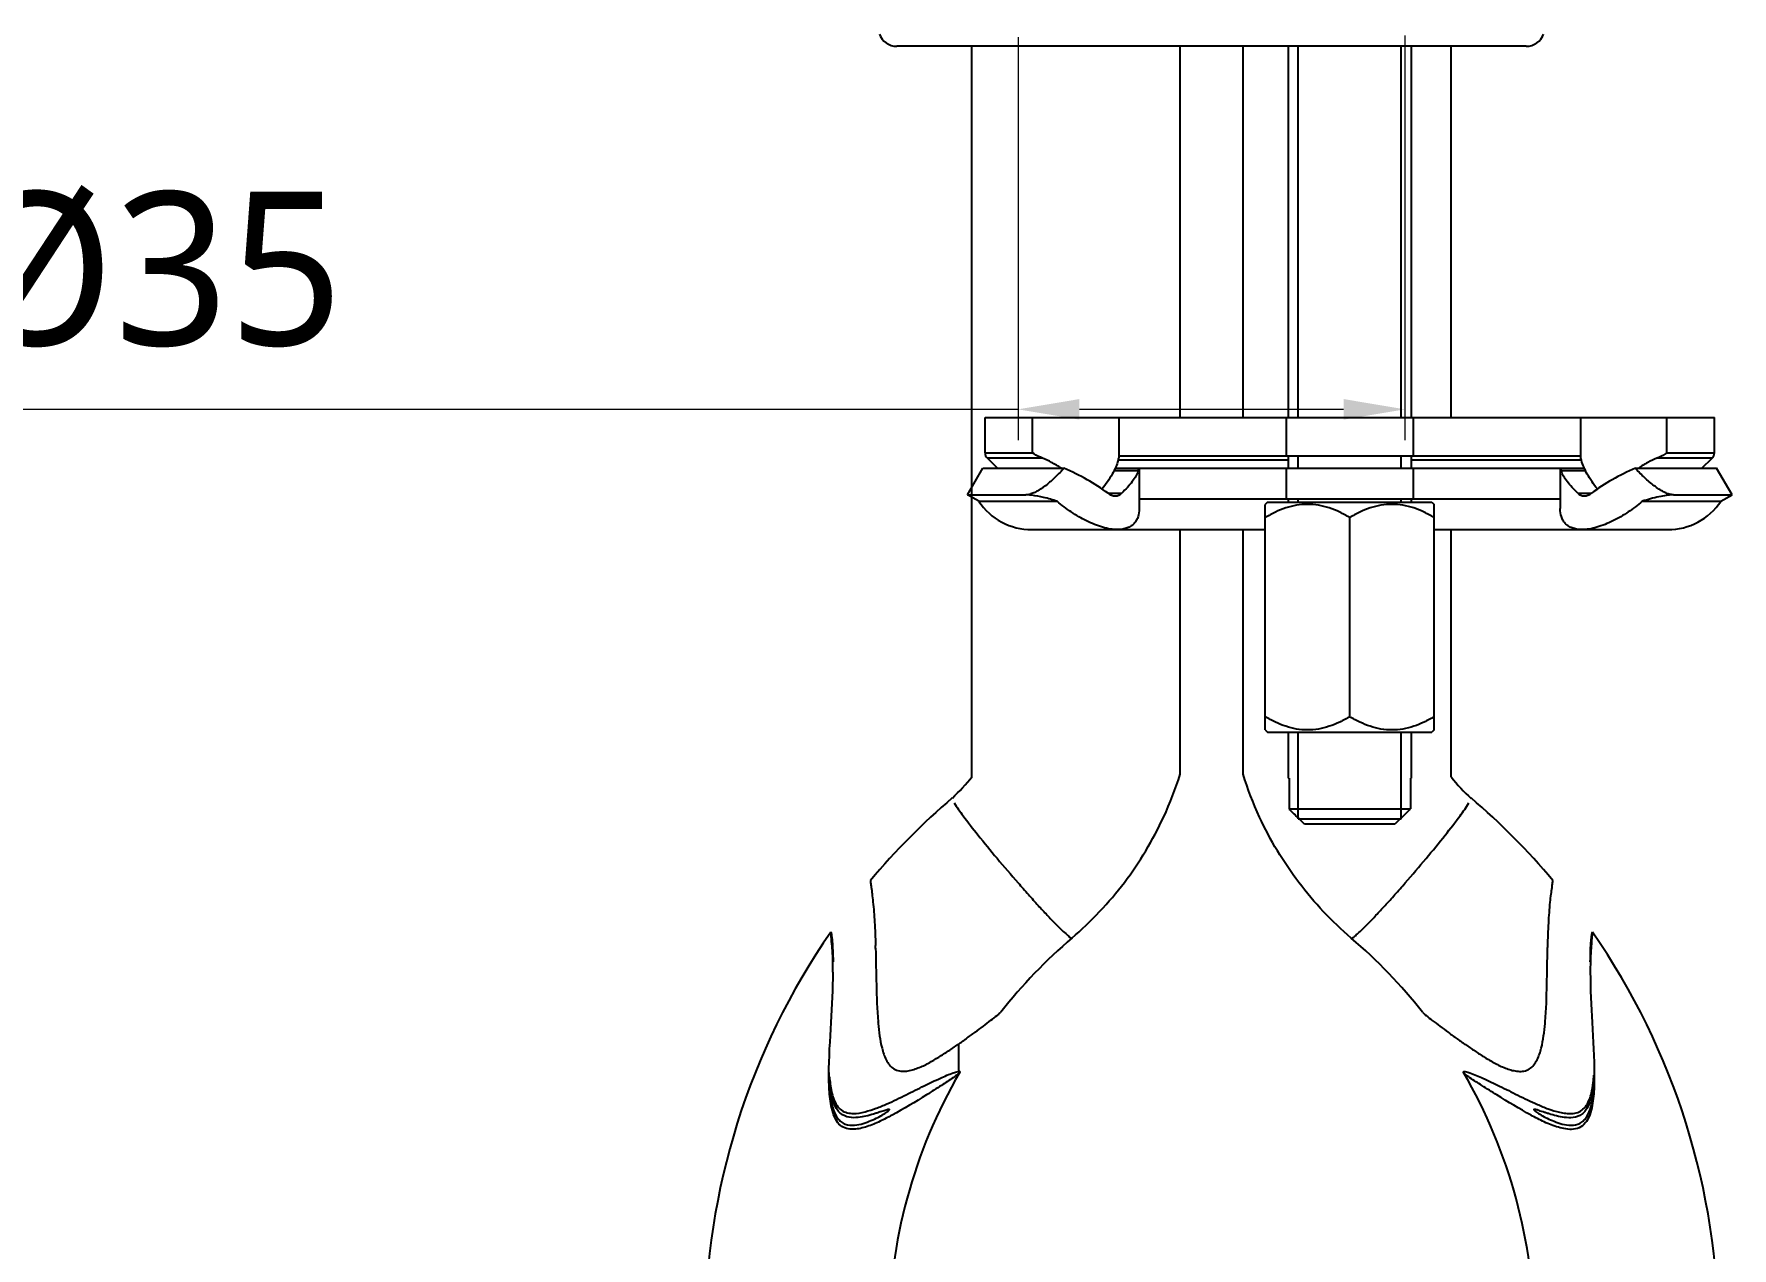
# Model space of a CAD drawing. Extents: x 857 to 1647, y 4681 to 5260.
# Drawn here: x 1008.6 to 1119.2, y 4842.1 to 4921.3 of the extents above; entities that cross this region are included whole.
import ezdxf

# ---------------------------------------------------------------- set-up
doc = ezdxf.new("R2010")
doc.units = 0
doc.header["$LTSCALE"] = 30
doc.header["$MEASUREMENT"] = 0
doc.header["$PDMODE"] = 3
doc.header["$PDSIZE"] = -10
doc.layers.get('0').update_dxf_attribs({"linetype": 'CONTINUOUS'})
doc.layers.get('DEFPOINTS').update_dxf_attribs({"linetype": 'CONTINUOUS'})
for name, color, linetype in [('1', 7, 'CONTINUOUS'), ('7J45X38X25_DXF_CONTINUOUS_LINE', 7, 'CONTINUOUS'), ('80N11071K_DXF_CONTINUOUS_LINE', 7, 'CONTINUOUS'), ('81N11071K_DXF_CONTINUOUS_LINE', 7, 'CONTINUOUS'), ('8BM8X070B2_DXF_CONTINUOUS_LINE', 7, 'CONTINUOUS'), ('8NM8X15_DXF_CONTINUOUS_LINE', 7, 'CONTINUOUS'), ('DEF_LAYER_ASSEM_MEMBER', 7, 'CONTINUOUS')]:
    doc.layers.add(name, color=color, linetype=linetype)
doc.styles.add('Daelim Dimension', font='NanumGothic.ttf')
doc.dimstyles.new('DEFAULT', dxfattribs={"dimscale": 2, "dimtxt": 2, "dimasz": 2, "dimexe": 0, "dimexo": 2, "dimgap": 1, "dimtad": 1, "dimdec": 1, "dimzin": 9, "dimdsep": 46, "dimtxsty": 'Daelim Dimension', "dimcen": 0.5, "dimclrd": 252, "dimclre": 252, "dimclrt": 3, "dimadec": 1, "dimazin": 0, "dimtfac": 1, "dimtdec": 1, "dimtix": 1, "dimtmove": 0, "dimatfit": 3, "dimfxl": 0, "dimtolj": 1, "dimtzin": 1, "dimlwd": 9, "dimlwe": 9, "dimarcsym": 0})

# ---------------------------------------------------------------- blocks, each defined once
blk = doc.blocks.new('*D53')
at = {"color": 5, "lineweight": 9, "ltscale": 0.5}
for p, q in [((1072.68, 4921.04), (1072.68, 4894.79)), ((1097.88, 4921.14), (1097.88, 4894.79)), ((1072.68, 4896.79), (941.52, 4896.79)), ((1093.88, 4896.79), (1076.68, 4896.79))]:
    blk.add_line(p, q, dxfattribs=at)
at = {"color": 5, "ltscale": 0.5}
for points in [[(1076.68, 4897.46), (1076.68, 4896.12), (1072.68, 4896.79)], [(1093.88, 4897.46), (1093.88, 4896.12), (1097.88, 4896.79)]]:
    blk.add_solid(points, dxfattribs=at)
at = {"layer": 'DEFPOINTS', "color": 0, "ltscale": 0.5}
for p in [(1072.68, 4925.04), (1097.88, 4925.14), (1097.88, 4896.79)]:
    blk.add_point(p, dxfattribs=at)
at = {"color": 7, "ltscale": 0.5, "insert": (987.71, 4905.43), "char_height": 10, "attachment_point": 5, "style": 'Daelim Dimension'}
blk.add_mtext('\\A1;설치 구멍 %%C35', dxfattribs=at)

msp = doc.modelspace()

# ---------------------------------------------------------------- linework, layer by layer
at = {"ltscale": 0.5}
for p, q in [((1069.68, 4872.86), (1069.68, 4920.45)), ((1083.24, 4896.25), (1083.24, 4920.45)), ((1087.34, 4896.25), (1087.34, 4920.45)), ((1100.89, 4896.25), (1100.89, 4920.45)), ((1083.24, 4873.01), (1083.24, 4888.95)), ((1087.34, 4873.01), (1087.34, 4888.95)), ((1100.89, 4872.84), (1100.89, 4888.95))]:
    msp.add_line(p, q, dxfattribs=at)
at = {"layer": '1', "color": 7, "linetype": 'Continuous'}
msp.add_line((1068.82, 4853.65), (1068.82, 4855.44), dxfattribs=at)
at = {"layer": '7J45X38X25_DXF_CONTINUOUS_LINE', "color": 7, "linetype": 'Continuous'}
msp.add_line((1105.78, 4920.45), (1064.78, 4920.45), dxfattribs=at)
for centre, start, end in [((1064.78, 4921.65), 199.6472, 270), ((1105.78, 4921.65), 270, 340.3528)]:
    msp.add_arc(centre, 1.2, start, end, dxfattribs=at)
at = {"layer": '80N11071K_DXF_CONTINUOUS_LINE', "color": 7, "linetype": 'Continuous'}
for p, q in [((1069.38, 4891.22), (1070.38, 4892.95)), ((1070.38, 4892.95), (1075.67, 4892.95)), ((1079, 4892.95), (1080.57, 4892.95)), ((1080.57, 4892.95), (1107.99, 4892.95)), ((1080.57, 4892.95), (1080.57, 4892.95)), ((1080.57, 4892.95), (1080.57, 4890.32)), ((1107.99, 4892.95), (1109.56, 4892.95)), ((1107.99, 4892.95), (1107.99, 4890.32)), ((1107.99, 4892.95), (1107.99, 4892.95)), ((1112.89, 4892.95), (1118.18, 4892.95)), ((1119.18, 4891.22), (1118.18, 4892.95)), ((1069.38, 4891.22), (1073.18, 4891.22)), ((1070.12, 4890.8), (1069.38, 4891.22)), ((1070.12, 4890.8), (1075.23, 4890.8)), ((1080.57, 4890.95), (1107.99, 4890.95)), ((1113.33, 4890.8), (1118.45, 4890.8)), ((1115.38, 4891.22), (1119.18, 4891.22)), ((1118.45, 4890.8), (1119.18, 4891.22)), ((1073.59, 4888.95), (1088.78, 4888.95)), ((1099.78, 4888.95), (1114.97, 4888.95))]:
    msp.add_line(p, q, dxfattribs=at)
at = {"layer": '80N11071K_DXF_CONTINUOUS_LINE', "color": 9, "linetype": 'Continuous'}
for p, q in [((1080.51, 4892.78), (1078.92, 4892.78)), ((1090.15, 4892.95), (1090.15, 4890.95)), ((1098.41, 4892.95), (1098.41, 4890.95)), ((1109.65, 4892.78), (1108.06, 4892.78)), ((1078.54, 4891.32), (1079.43, 4891.32)), ((1109.14, 4891.32), (1110.02, 4891.32))]:
    msp.add_line(p, q, dxfattribs=at)
at = {"layer": '80N11071K_DXF_CONTINUOUS_LINE', "color": 7, "linetype": 'Continuous'}
for centre, radius, start, end in [((1073.57, 4893.1), 4.15, 213.7561, 270), ((1073.07, 4892.68), 1.48, 284.6393, 287.6481), ((1073.07, 4887), 4.22, 83.1455, 85.068), ((1115, 4893.1), 4.15, 270, 326.2439), ((1115.38, 4888.71), 2.51, 90.0164, 92.0139)]:
    msp.add_arc(centre, radius, start, end, dxfattribs=at)
for points, knots in [([(1075.67, 4892.95), (1075.5, 4892.76), (1075.16, 4892.41), (1074.62, 4891.92), (1074.15, 4891.58), (1073.78, 4891.38), (1073.6, 4891.31), (1073.52, 4891.28)], [0, 0, 0, 0, 0.276274, 0.542568, 0.78894, 0.900015, 1, 1, 1, 1]), ([(1078.54, 4891.32), (1078.11, 4891.64), (1077.18, 4892.24), (1076.19, 4892.73), (1075.67, 4892.95)], [0, 0, 0, 0, 0.490282, 1, 1, 1, 1]), ([(1080.51, 4892.78), (1080.47, 4892.67), (1080.35, 4892.42), (1080.11, 4892.06), (1079.8, 4891.69), (1079.56, 4891.45), (1079.43, 4891.32)], [0, 0, 0, 0, 0.202866, 0.439164, 0.705985, 1, 1, 1, 1]), ([(1080.51, 4892.78), (1080.52, 4892.81), (1080.53, 4892.85), (1080.55, 4892.9), (1080.57, 4892.93), (1080.57, 4892.95), (1080.57, 4892.95)], [0, 0, 0, 0, 0.439265, 0.743649, 0.925617, 1, 1, 1, 1]), ([(1107.99, 4892.95), (1107.99, 4892.95), (1108, 4892.93), (1108.01, 4892.9), (1108.03, 4892.85), (1108.05, 4892.81), (1108.06, 4892.78)], [0, 0, 0, 0, 0.074375, 0.256285, 0.560853, 1, 1, 1, 1]), ([(1109.14, 4891.32), (1109.01, 4891.45), (1108.77, 4891.69), (1108.45, 4892.06), (1108.21, 4892.42), (1108.1, 4892.67), (1108.06, 4892.78)], [0, 0, 0, 0, 0.294013, 0.560832, 0.797133, 1, 1, 1, 1]), ([(1112.89, 4892.95), (1112.37, 4892.73), (1111.38, 4892.24), (1110.45, 4891.64), (1110.02, 4891.32)], [0, 0, 0, 0, 0.509716, 1, 1, 1, 1]), ([(1115.28, 4891.23), (1115.19, 4891.24), (1115, 4891.28), (1114.71, 4891.41), (1114.41, 4891.59), (1113.99, 4891.89), (1113.47, 4892.34), (1113.08, 4892.74), (1112.89, 4892.95)], [0, 0, 0, 0, 0.090928, 0.196553, 0.314541, 0.441866, 0.714435, 1, 1, 1, 1]), ([(1073.44, 4891.26), (1073.42, 4891.25), (1073.33, 4891.23), (1073.25, 4891.22), (1073.18, 4891.22)], [0, 0, 0, 0, 0.267438, 1, 1, 1, 1]), ([(1073.44, 4891.21), (1073.41, 4891.21), (1073.33, 4891.22), (1073.25, 4891.22), (1073.18, 4891.22)], [0, 0, 0, 0, 0.264873, 1, 1, 1, 1]), ([(1075.23, 4890.8), (1074.94, 4890.89), (1074.39, 4891.05), (1073.84, 4891.16), (1073.58, 4891.19)], [0, 0, 0, 0, 0.542902, 1, 1, 1, 1]), ([(1079.16, 4888.95), (1079, 4888.95), (1078.67, 4888.98), (1077.99, 4889.15), (1077.12, 4889.5), (1076.13, 4890.08), (1075.52, 4890.55), (1075.23, 4890.8)], [0, 0, 0, 0, 0.106645, 0.223804, 0.477738, 0.740875, 1, 1, 1, 1]), ([(1078.54, 4891.32), (1078.61, 4891.27), (1078.76, 4891.19), (1078.93, 4891.15), (1079.01, 4891.15)], [0, 0, 0, 0, 0.518343, 1, 1, 1, 1]), ([(1079.01, 4891.15), (1079.09, 4891.15), (1079.24, 4891.18), (1079.37, 4891.27), (1079.43, 4891.32)], [0, 0, 0, 0, 0.498081, 1, 1, 1, 1]), ([(1109.14, 4891.32), (1109.19, 4891.27), (1109.32, 4891.18), (1109.48, 4891.15), (1109.55, 4891.15)], [0, 0, 0, 0, 0.50192, 1, 1, 1, 1]), ([(1113.33, 4890.8), (1113.04, 4890.55), (1112.43, 4890.08), (1111.44, 4889.5), (1110.58, 4889.15), (1109.89, 4888.98), (1109.56, 4888.95), (1109.41, 4888.95)], [0, 0, 0, 0, 0.259128, 0.522266, 0.776201, 0.893359, 1, 1, 1, 1]), ([(1109.55, 4891.15), (1109.63, 4891.15), (1109.8, 4891.19), (1109.95, 4891.27), (1110.02, 4891.32)], [0, 0, 0, 0, 0.481654, 1, 1, 1, 1]), ([(1115.29, 4891.22), (1115.16, 4891.21), (1114.87, 4891.18), (1114.21, 4891.06), (1113.69, 4890.91), (1113.33, 4890.8)], [0, 0, 0, 0, 0.200376, 0.438508, 1, 1, 1, 1]), ([(1115.38, 4891.22), (1115.37, 4891.22), (1115.34, 4891.22), (1115.31, 4891.22), (1115.28, 4891.23)], [0, 0, 0, 0, 0.243281, 1, 1, 1, 1]), ([(1080.57, 4890.32), (1080.57, 4890.14), (1080.54, 4889.88), (1080.4, 4889.56), (1080.25, 4889.35), (1080.05, 4889.18), (1079.79, 4889.05), (1079.49, 4888.97), (1079.27, 4888.95), (1079.16, 4888.95)], [0, 0, 0, 0, 0.235752, 0.3499, 0.463791, 0.581205, 0.706957, 0.8456, 1, 1, 1, 1]), ([(1109.41, 4888.95), (1109.29, 4888.95), (1109.07, 4888.97), (1108.77, 4889.05), (1108.52, 4889.18), (1108.31, 4889.35), (1108.16, 4889.56), (1108.03, 4889.88), (1107.99, 4890.14), (1107.99, 4890.32)], [0, 0, 0, 0, 0.154397, 0.293041, 0.418793, 0.536209, 0.6501, 0.764248, 1, 1, 1, 1])]:
    msp.add_open_spline(points, degree=3, knots=knots, dxfattribs=at)
at = {"layer": '81N11071K_DXF_CONTINUOUS_LINE', "color": 7, "linetype": 'Continuous'}
for p, q in [((1070.53, 4896.25), (1118.03, 4896.25)), ((1070.53, 4893.96), (1070.53, 4896.25)), ((1079.24, 4896.25), (1079.24, 4893.68)), ((1109.32, 4896.25), (1109.32, 4893.68)), ((1118.03, 4893.96), (1118.03, 4896.25)), ((1071.35, 4892.95), (1070.68, 4893.6)), ((1079.24, 4893.75), (1109.32, 4893.75)), ((1117.22, 4892.95), (1117.88, 4893.6))]:
    msp.add_line(p, q, dxfattribs=at)
at = {"layer": '81N11071K_DXF_CONTINUOUS_LINE', "color": 9, "linetype": 'Continuous'}
for p, q in [((1073.63, 4893.96), (1073.63, 4896.25)), ((1090.15, 4896.25), (1090.15, 4893.75)), ((1098.42, 4896.25), (1098.42, 4893.75)), ((1114.93, 4893.96), (1114.93, 4896.25)), ((1070.53, 4893.96), (1073.63, 4893.96)), ((1114.93, 4893.96), (1118.03, 4893.96)), ((1074.27, 4893.6), (1070.68, 4893.6)), ((1090.28, 4893.47), (1079.19, 4893.47)), ((1109.37, 4893.47), (1098.28, 4893.47)), ((1117.88, 4893.6), (1114.29, 4893.6))]:
    msp.add_line(p, q, dxfattribs=at)
at = {"layer": '81N11071K_DXF_CONTINUOUS_LINE', "color": 7, "linetype": 'Continuous'}
for centre, start, end in [((1071.03, 4893.96), 180, 225.517), ((1117.53, 4893.96), 314.483, 0)]:
    msp.add_arc(centre, 0.5, start, end, dxfattribs=at)
for points, knots in [([(1074.27, 4893.6), (1074.21, 4893.63), (1073.98, 4893.73), (1073.77, 4893.85), (1073.63, 4893.96)], [0, 0, 0, 0, 0.276324, 1, 1, 1, 1]), ([(1114.93, 4893.96), (1114.89, 4893.93), (1114.69, 4893.79), (1114.47, 4893.67), (1114.29, 4893.6)], [0, 0, 0, 0, 0.223413, 1, 1, 1, 1]), ([(1075.48, 4892.96), (1075.28, 4893.09), (1074.89, 4893.33), (1074.48, 4893.53), (1074.27, 4893.6)], [0, 0, 0, 0, 0.527473, 1, 1, 1, 1]), ([(1079.19, 4893.47), (1079.16, 4893.32), (1079.05, 4893.01), (1078.72, 4892.37), (1078.4, 4891.91), (1078.15, 4891.6)], [0, 0, 0, 0, 0.211318, 0.452261, 1, 1, 1, 1]), ([(1079.24, 4893.68), (1079.24, 4893.66), (1079.22, 4893.58), (1079.2, 4893.51), (1079.19, 4893.47)], [0, 0, 0, 0, 0.375449, 1, 1, 1, 1]), ([(1109.37, 4893.47), (1109.36, 4893.51), (1109.34, 4893.58), (1109.32, 4893.66), (1109.32, 4893.68)], [0, 0, 0, 0, 0.624531, 1, 1, 1, 1]), ([(1110.41, 4891.6), (1110.17, 4891.91), (1109.84, 4892.37), (1109.52, 4893.01), (1109.41, 4893.32), (1109.37, 4893.47)], [0, 0, 0, 0, 0.547739, 0.788682, 1, 1, 1, 1]), ([(1114.29, 4893.6), (1114.09, 4893.53), (1113.67, 4893.33), (1113.28, 4893.09), (1113.08, 4892.96)], [0, 0, 0, 0, 0.472541, 1, 1, 1, 1])]:
    msp.add_open_spline(points, degree=3, knots=knots, dxfattribs=at)
at = {"layer": '8BM8X070B2_DXF_CONTINUOUS_LINE', "color": 7, "linetype": 'Continuous'}
for p, q in [((1090.28, 4920.45), (1090.28, 4896.25)), ((1098.28, 4920.45), (1098.28, 4896.25)), ((1090.28, 4893.75), (1090.28, 4892.95)), ((1098.28, 4893.75), (1098.28, 4892.95)), ((1090.28, 4890.95), (1090.28, 4890.75)), ((1098.28, 4890.95), (1098.28, 4890.75)), ((1090.28, 4875.75), (1090.28, 4872.75)), ((1098.28, 4875.75), (1098.28, 4872.75)), ((1090.33, 4872.75), (1090.28, 4872.75)), ((1090.33, 4872.75), (1090.33, 4870.75)), ((1098.28, 4872.75), (1098.24, 4872.75)), ((1098.24, 4872.75), (1098.24, 4870.75)), ((1090.33, 4870.75), (1098.24, 4870.75)), ((1090.93, 4870.1), (1097.63, 4870.1)), ((1091.01, 4870.08), (1090.96, 4870.13)), ((1091.34, 4869.75), (1091.01, 4870.08)), ((1097.22, 4869.75), (1091.34, 4869.75)), ((1097.55, 4870.08), (1097.22, 4869.75)), ((1097.61, 4870.13), (1097.55, 4870.08))]:
    msp.add_line(p, q, dxfattribs=at)
at = {"layer": '8BM8X070B2_DXF_CONTINUOUS_LINE', "color": 2, "linetype": 'Continuous'}
for p, q in [((1090.93, 4896.25), (1090.93, 4920.45)), ((1097.63, 4896.25), (1097.63, 4920.45)), ((1090.93, 4892.95), (1090.93, 4893.75)), ((1097.63, 4892.95), (1097.63, 4893.75)), ((1090.93, 4890.75), (1090.93, 4890.95)), ((1097.63, 4890.75), (1097.63, 4890.95)), ((1090.93, 4870.1), (1090.93, 4875.75)), ((1097.63, 4870.1), (1097.63, 4875.75))]:
    msp.add_line(p, q, dxfattribs=at)
at = {"layer": '8BM8X070B2_DXF_CONTINUOUS_LINE', "color": 7, "linetype": 'Continuous'}
for centre, start, end in [((1357.95, 5141.38), 225.3202, 225.4537), ((830.61, 5141.38), 314.5463, 314.6798)]:
    msp.add_arc(centre, 380.61, start, end, dxfattribs=at)
at = {"layer": '8NM8X15_DXF_CONTINUOUS_LINE', "color": 7, "linetype": 'Continuous'}
for p, q in [((1088.93, 4890.75), (1088.78, 4890.6)), ((1088.78, 4875.9), (1088.78, 4890.6)), ((1088.93, 4890.75), (1099.63, 4890.75)), ((1099.63, 4890.75), (1099.78, 4890.6)), ((1099.78, 4875.9), (1099.78, 4890.6)), ((1094.28, 4876.75), (1094.28, 4889.75)), ((1088.78, 4875.9), (1088.93, 4875.75)), ((1088.93, 4875.75), (1099.63, 4875.75)), ((1099.78, 4875.9), (1099.63, 4875.75))]:
    msp.add_line(p, q, dxfattribs=at)
for points in [[(1094.28, 4889.75), (1094.07, 4889.87), (1093.64, 4890.1), (1092.96, 4890.38), (1092.25, 4890.56), (1091.53, 4890.62), (1090.81, 4890.56), (1090.11, 4890.38), (1089.43, 4890.1), (1089, 4889.87), (1088.78, 4889.75)], [(1099.78, 4889.75), (1099.57, 4889.87), (1099.13, 4890.1), (1098.46, 4890.38), (1097.75, 4890.56), (1097.03, 4890.62), (1096.31, 4890.56), (1095.61, 4890.38), (1094.93, 4890.1), (1094.49, 4889.87), (1094.28, 4889.75)], [(1094.28, 4876.75), (1094.07, 4876.63), (1093.64, 4876.4), (1092.96, 4876.12), (1092.25, 4875.94), (1091.53, 4875.88), (1090.81, 4875.94), (1090.11, 4876.12), (1089.43, 4876.4), (1089, 4876.63), (1088.78, 4876.75)], [(1099.78, 4876.75), (1099.57, 4876.63), (1099.13, 4876.4), (1098.46, 4876.12), (1097.75, 4875.94), (1097.03, 4875.88), (1096.31, 4875.94), (1095.61, 4876.12), (1094.93, 4876.4), (1094.49, 4876.63), (1094.28, 4876.75)]]:
    msp.add_open_spline(points, degree=3, knots=[0, 0, 0, 0, 0.126807, 0.252322, 0.376577, 0.5, 0.623423, 0.747678, 0.873193, 1, 1, 1, 1], dxfattribs=at)
at = {"layer": 'DEF_LAYER_ASSEM_MEMBER', "color": 7, "linetype": 'Continuous'}
for p, q in [((1063.07, 4866.1), (1063.07, 4866.08)), ((1107.51, 4866.08), (1107.5, 4866.09)), ((1060.49, 4862.71), (1060.49, 4862.72)), ((1107.17, 4861.67), (1107.18, 4861.79)), ((1110.09, 4862.72), (1110.09, 4862.7)), ((1068.9, 4853.63), (1068.89, 4853.6)), ((1101.69, 4853.59), (1101.68, 4853.62))]:
    msp.add_line(p, q, dxfattribs=at)
for centre, radius, start, end in [((1059.49, 4880.97), 13.03, 313.1459, 321.4902), ((1110.68, 4880.62), 12.51, 218.4795, 227.2306), ((1098.37, 4836.39), 46.14, 130.5156, 139.9181), ((1072.21, 4836.39), 46.14, 40.0819, 49.4844), ((1098.17, 4836.55), 45.88, 145.2137, 179.9923), ((981.75, 4859.54), 81.68, 1.4881, 1.6253), ((1098.37, 4836.4), 34.13, 130.5199, 141.7822), ((1072.21, 4836.39), 34.13, 38.2178, 49.4801), ((1072.41, 4836.54), 45.88, 0.0077, 34.7863), ((1034.34, 4860.13), 26.28, 359.9804, 1.4591), ((1135.27, 4860.13), 25.32, 178.5143, 180.0481), ((1083.07, 4858.52), 19.58, 184.7703, 185.0996), ((1087.44, 4858.52), 19.64, 354.9175, 355.2453), ((1098.15, 4836.55), 33.87, 149.7755, 179.9934), ((1072.42, 4836.54), 33.87, 0.0066, 30.2245), ((1088.9, 4853.4), 21.31, 359.65, 0.0008)]:
    msp.add_arc(centre, radius, start, end, dxfattribs=at)
for points, knots in [([(1076.19, 4862.34), (1077.45, 4863.42), (1079.75, 4865.86), (1081.98, 4869.58), (1082.94, 4872.06), (1083.24, 4873.01)], [0, 0, 0, 0, 4.977494, 9.952459, 12.926869, 12.926869, 12.926869, 12.926869]), ([(1094.38, 4862.34), (1093.12, 4863.42), (1090.82, 4865.85), (1088.59, 4869.58), (1087.63, 4872.06), (1087.34, 4873.01)], [0, 0, 0, 0, 4.977494, 9.952459, 12.934703, 12.934703, 12.934703, 12.934703])]:
    msp.add_open_spline(points, degree=3, knots=knots, dxfattribs=at)
at = {"layer": 'DEF_LAYER_ASSEM_MEMBER', "color": 9, "linetype": 'Continuous'}
for points, start_tangent, end_tangent in [([(1068.52, 4871.15), (1069.1, 4870.31), (1070.07, 4869.06), (1071.31, 4867.54), (1072.68, 4865.94), (1073.35, 4865.18), (1073.99, 4864.46), (1074.58, 4863.83), (1075.1, 4863.28), (1075.53, 4862.85), (1075.87, 4862.55), (1076.09, 4862.37), (1076.16, 4862.34), (1076.19, 4862.34)], (0.515642, -0.856804), (0.763787, 0.645468)), ([(1094.38, 4862.34), (1094.42, 4862.34), (1094.49, 4862.37), (1094.71, 4862.54), (1095.04, 4862.85), (1095.48, 4863.28), (1095.99, 4863.82), (1096.58, 4864.46), (1097.23, 4865.17), (1097.9, 4865.94), (1099.26, 4867.53), (1100.5, 4869.05), (1101.47, 4870.31), (1102.05, 4871.15)], (0.763787, -0.645468), (0.515642, 0.856804))]:
    msp.add_spline(points, degree=3, dxfattribs=dict(at, start_tangent=start_tangent, end_tangent=end_tangent))
at = {"layer": 'DEF_LAYER_ASSEM_MEMBER', "color": 7, "linetype": 'Continuous'}
for points, start_tangent, end_tangent in [([(1063.07, 4866.08), (1063.08, 4865.94), (1063.12, 4865.65), (1063.17, 4865.23), (1063.23, 4864.7), (1063.34, 4863.38), (1063.4, 4861.86)], (0, -1), (0.028392, -0.999597)), ([(1107.18, 4861.79), (1107.24, 4863.33), (1107.34, 4864.67), (1107.4, 4865.21), (1107.46, 4865.64), (1107.49, 4865.93), (1107.51, 4866.08)], (0.027515, 0.999621), (0, 1)), ([(1060.49, 4862.72), (1060.5, 4862.7), (1060.52, 4862.6), (1060.54, 4862.43), (1060.57, 4862.2), (1060.59, 4861.91), (1060.61, 4861.58), (1060.63, 4860.78)], (0.583122, 0.812384), (-0.000043, -1)), ([(1060.62, 4860.8), (1060.59, 4861.52), (1060.54, 4862.11), (1060.5, 4862.51), (1060.49, 4862.71)], (-0.026131, 0.999659), (0, 1)), ([(1109.95, 4860.78), (1109.97, 4861.57), (1109.98, 4861.91), (1110.01, 4862.2), (1110.03, 4862.43), (1110.06, 4862.59), (1110.08, 4862.69), (1110.09, 4862.72)], (-0.00005, 1), (0.583477, -0.812129)), ([(1110.09, 4862.7), (1110.07, 4862.51), (1110.03, 4862.11), (1109.99, 4861.52), (1109.96, 4860.79)], (0, -1), (-0.02611, -0.999659)), ([(1063.4, 4861.67), (1063.45, 4859.3), (1063.56, 4856.89)], (0.025998, -0.999662), (0.083202, -0.996533)), ([(1107.02, 4856.89), (1107.12, 4859.3), (1107.17, 4861.67)], (0.082931, 0.996555), (0.026061, 0.99966)), ([(1060.36, 4853.4), (1060.51, 4856.84), (1060.63, 4860.12)], (-0.000006, 1), (0.000045, 1)), ([(1109.95, 4860.11), (1110.07, 4856.83), (1110.21, 4853.4)], (0.000038, -1), (-0.000022, -1)), ([(1063.57, 4856.78), (1063.66, 4855.97), (1063.82, 4855.17), (1064.09, 4854.41), (1064.6, 4853.81), (1064.95, 4853.68), (1065.33, 4853.66), (1065.71, 4853.73), (1066.07, 4853.84), (1066.77, 4854.15), (1067.43, 4854.53), (1068.07, 4854.93), (1068.69, 4855.35), (1069.29, 4855.78), (1069.87, 4856.2), (1070.42, 4856.6), (1070.91, 4856.98), (1071.32, 4857.3), (1071.46, 4857.42), (1071.55, 4857.51)], (0.088929, -0.996038), (0.619815, 0.784748)), ([(1099.02, 4857.51), (1099.11, 4857.42), (1099.26, 4857.29), (1099.66, 4856.97), (1100.16, 4856.6), (1100.71, 4856.19), (1101.29, 4855.77), (1101.89, 4855.35), (1102.51, 4854.93), (1103.15, 4854.52), (1103.81, 4854.15), (1104.51, 4853.83), (1104.87, 4853.72), (1105.25, 4853.66), (1105.63, 4853.67), (1105.98, 4853.81), (1106.48, 4854.41), (1106.76, 4855.17), (1106.91, 4855.97), (1107.01, 4856.78)], (0.619007, -0.785386), (0.088632, 0.996064)), ([(1060.63, 4850.95), (1060.41, 4852.17), (1060.36, 4853.4)], (-0.303973, 0.952681), (-0.000006, 1)), ([(1060.94, 4851.1), (1060.64, 4851.68), (1060.49, 4852.31), (1060.37, 4853.58)], (-0.610042, 0.792369), (-0.03068, 0.999529)), ([(1060.37, 4853.19), (1060.48, 4851.85), (1060.64, 4851.18), (1060.94, 4850.58)], (0.025521, -0.999674), (0.610042, -0.792369)), ([(1060.4, 4853.3), (1060.53, 4852.35), (1060.88, 4851.44)], (0.075608, -0.997138), (0.557134, -0.830422)), ([(1064.14, 4851.53), (1065.39, 4852.13), (1066.57, 4852.71), (1067.62, 4853.21), (1068.46, 4853.56)], (0.915101, 0.403224), (0.944027, 0.329869)), ([(1068.47, 4853.25), (1067.69, 4852.74), (1066.72, 4852.12), (1064.48, 4850.8)], (-0.820712, -0.571342), (-0.880432, -0.474173)), ([(1068.46, 4853.56), (1068.79, 4853.65), (1068.9, 4853.63)], (0.944027, 0.329869), (0, -1)), ([(1068.89, 4853.6), (1068.84, 4853.54), (1068.75, 4853.46), (1068.47, 4853.25)], (-0.505996, -0.862536), (-0.820712, -0.571342)), ([(1101.68, 4853.62), (1101.79, 4853.64), (1102.11, 4853.55)], (0, 1), (0.944263, -0.329191)), ([(1102.11, 4853.24), (1101.82, 4853.45), (1101.73, 4853.53), (1101.68, 4853.59)], (-0.820935, 0.571022), (-0.506012, 0.862526)), ([(1102.11, 4853.55), (1102.96, 4853.2), (1104.04, 4852.69), (1105.23, 4852.1), (1106.51, 4851.5)], (0.944263, -0.329191), (0.916892, -0.399135)), ([(1106.09, 4850.8), (1103.86, 4852.12), (1102.89, 4852.73), (1102.11, 4853.24)], (-0.880318, 0.474384), (-0.820935, 0.571022)), ([(1110.21, 4853.64), (1110.1, 4852.34), (1109.94, 4851.7), (1109.64, 4851.1)], (-0.026668, -0.999644), (-0.610042, -0.792369)), ([(1109.64, 4850.58), (1109.94, 4851.17), (1110.09, 4851.81), (1110.2, 4853.13)], (0.610042, 0.792369), (0.029383, 0.999568)), ([(1110.21, 4853.27), (1110.16, 4852.04), (1109.91, 4850.83)], (-0.006144, -0.999981), (-0.340956, -0.940079)), ([(1110.14, 4852.93), (1110.18, 4853.4)], (0.116348, 0.993209), (0.066018, 0.997818)), ([(1109.76, 4851.54), (1110.02, 4852.22), (1110.14, 4852.93)], (0.496492, 0.868041), (0.116348, 0.993209)), ([(1061.1, 4850.14), (1060.63, 4850.95)], (-0.761083, 0.648654), (-0.303973, 0.952681)), ([(1060.88, 4851.44), (1061.19, 4851.12)], (0.557134, -0.830422), (0.81858, -0.574392)), ([(1060.94, 4850.58), (1061.16, 4850.36), (1061.43, 4850.21), (1062.03, 4850.15), (1062.59, 4850.26), (1063.1, 4850.45), (1063.55, 4850.65), (1063.92, 4850.86), (1064.07, 4850.95), (1064.18, 4851.03), (1064.26, 4851.1), (1064.3, 4851.14)], (0.610042, -0.792369), (0.398009, 0.917382)), ([(1061.13, 4850.9), (1060.94, 4851.1)], (-0.771411, 0.636338), (-0.610042, 0.792369)), ([(1064.48, 4850.8), (1063.69, 4850.4), (1062.86, 4850.06), (1062.42, 4849.94), (1061.97, 4849.88), (1061.51, 4849.93), (1061.1, 4850.14)], (-0.880432, -0.474173), (-0.761083, 0.648654)), ([(1064.3, 4851.14), (1064.3, 4851.16), (1064.29, 4851.17), (1064.27, 4851.17), (1064.24, 4851.17), (1064.15, 4851.15), (1064.03, 4851.11), (1063.87, 4851.07), (1063.69, 4851.01), (1063.49, 4850.94), (1063.27, 4850.87), (1062.26, 4850.65), (1061.68, 4850.66), (1061.13, 4850.9)], (0.398009, 0.917382), (-0.771411, 0.636338)), ([(1061.19, 4851.12), (1061.55, 4850.96), (1061.95, 4850.91), (1062.72, 4851.02), (1063.44, 4851.25), (1064.14, 4851.53)], (0.81858, -0.574392), (0.915101, 0.403224)), ([(1109.7, 4850.39), (1109.34, 4850.04), (1108.86, 4849.88), (1108.36, 4849.9), (1107.87, 4850.01), (1106.95, 4850.36), (1106.09, 4850.8)], (-0.556248, -0.831017), (-0.880318, 0.474384)), ([(1109.39, 4850.86), (1108.83, 4850.65), (1108.26, 4850.65), (1107.74, 4850.75), (1107.27, 4850.88), (1107.06, 4850.95), (1106.87, 4851.01), (1106.69, 4851.07), (1106.54, 4851.12), (1106.42, 4851.15), (1106.33, 4851.17), (1106.3, 4851.17), (1106.28, 4851.16), (1106.27, 4851.16), (1106.28, 4851.14)], (-0.810737, -0.585411), (0.394341, -0.918964)), ([(1106.28, 4851.14), (1106.31, 4851.1), (1106.39, 4851.03), (1106.51, 4850.95), (1106.66, 4850.86), (1107.03, 4850.65), (1107.48, 4850.45), (1107.99, 4850.26), (1108.55, 4850.15), (1109.14, 4850.21), (1109.42, 4850.36), (1109.64, 4850.58)], (0.394341, -0.918964), (0.610042, 0.792369)), ([(1106.51, 4851.5), (1107.21, 4851.21), (1107.95, 4850.99), (1108.34, 4850.92), (1108.73, 4850.91), (1109.13, 4850.98), (1109.47, 4851.18)], (0.916892, -0.399135), (0.75808, 0.652162)), ([(1109.64, 4851.1), (1109.39, 4850.86)], (-0.610042, -0.792369), (-0.810737, -0.585411)), ([(1109.47, 4851.18), (1109.76, 4851.54)], (0.75808, 0.652162), (0.496492, 0.868041)), ([(1109.91, 4850.83), (1109.7, 4850.39)], (-0.340956, -0.940079), (-0.556248, -0.831017))]:
    msp.add_spline(points, degree=3, dxfattribs=dict(at, start_tangent=start_tangent, end_tangent=end_tangent))

# ---------------------------------------------------------------- dimensions: what is measured, and where the dimension line sits
at = {"color": 5, "ltscale": 0.5}
dim = msp.add_linear_dim(base=(1097.88, 4896.79), p1=(1072.68, 4925.04), p2=(1097.88, 4925.14), text='설치 구멍 %%C35', dimstyle='DEFAULT', override={"dimtxt": 5, "dimexe": 1, "dimdec": 0, "dimclrd": 5, "dimclre": 5, "dimclrt": 7}, dxfattribs=at)
dim.commit()
dim.dimension.update_dxf_attribs({"geometry": '*D53', "text_midpoint": (987.71, 4896.79), "dimtype": 160})

doc.saveas('drawing.dxf')
